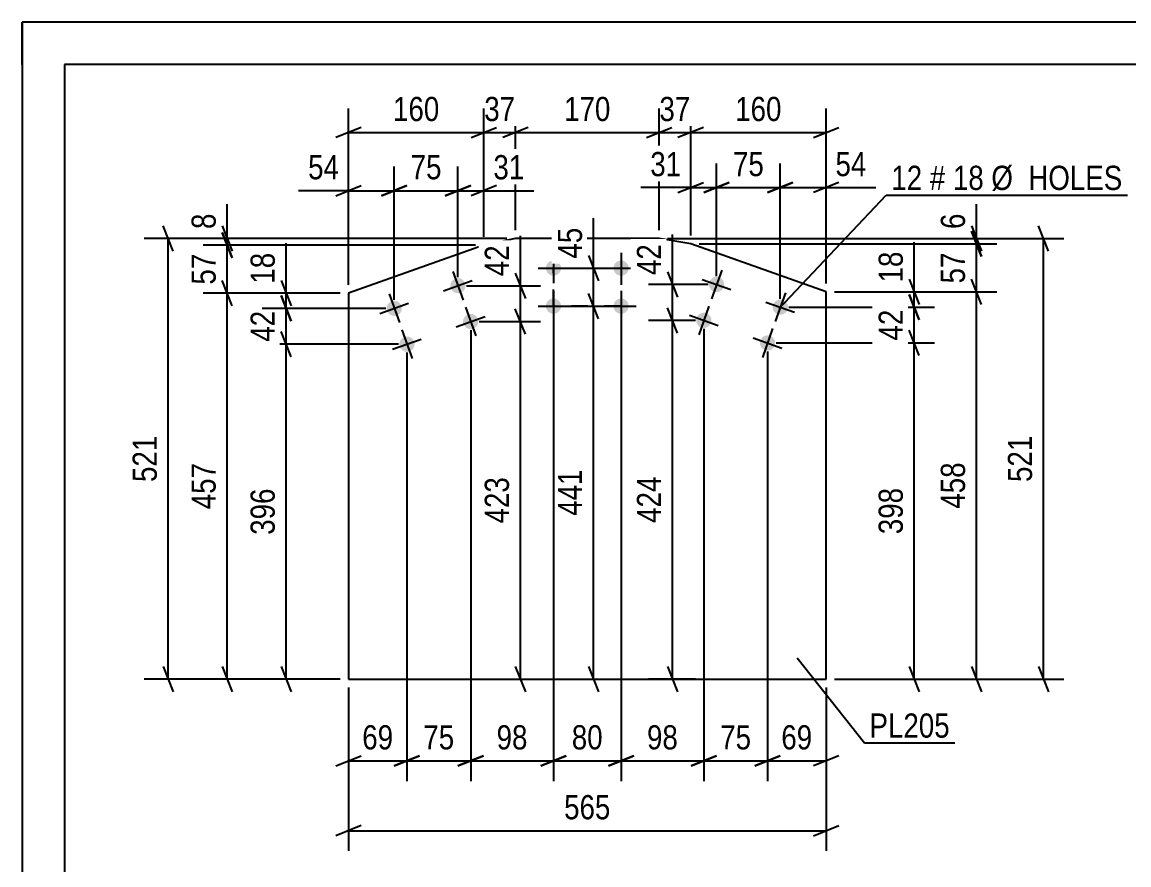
# Model space of a CAD drawing. Header units: millimetres. Extents: x 0 to 420, y 0 to 297.
# Drawn here: x 0 to 131, y 197.3 to 297 of the extents above; entities that cross this region are included whole.
import ezdxf

# ---------------------------------------------------------------- set-up
doc = ezdxf.new("R2010")
doc.units = ezdxf.units.MM
doc.linetypes.add('DXK_LINE_DOT2', pattern=[3.9198, 1.9599, -1.9599])
doc.styles.add('Arial Narrow', font='ARIALN.TTF', dxfattribs={"height": 0.2})

# ---------------------------------------------------------------- blocks, each defined once
blk = doc.blocks.new('Unknown-317913767-1115')
at = {"color": 5, "linetype": 'Continuous'}
for p, q in [((420, 297), (0, 297)), ((0, 297), (0, 0)), ((0, 292), (0, 297)), ((415, 292), (5, 292)), ((5, 292), (5, 5))]:
    blk.add_line(p, q, dxfattribs=at)
blk = doc.blocks.new('Bolt-317913767-2755 - 2744')
at = {"linetype": 'Continuous'}
for points in [[(63.79, 267.89, -1), (61.99, 267.89, -1)], [(71.79, 267.89, -1), (69.99, 267.89, -1)], [(63.79, 263.39, -1), (61.99, 263.39, -1)], [(71.79, 263.39, -1), (69.99, 263.39, -1)]]:
    blk.add_hatch(color=1, dxfattribs=at).paths.add_polyline_path(points)
at = {"color": 1, "linetype": 'Continuous'}
for p, q in [((62.89, 269.69), (62.89, 266.09)), ((70.89, 269.69), (70.89, 266.09)), ((61.09, 267.89), (64.69, 267.89)), ((69.09, 267.89), (72.69, 267.89)), ((62.89, 265.19), (62.89, 261.59)), ((70.89, 265.19), (70.89, 261.59)), ((61.09, 263.39), (64.69, 263.39)), ((69.09, 263.39), (72.69, 263.39))]:
    blk.add_line(p, q, dxfattribs=at)
blk = doc.blocks.new('Bolt-317913767-2750 - 2744')
at = {"linetype": 'Continuous'}
for points in [[(52.43, 266.11, -1), (50.74, 265.51, -1)], [(44.89, 263.43, -1), (43.2, 262.83, -1)], [(53.94, 261.87, -1), (52.24, 261.26, -1)], [(46.4, 259.19, -1), (44.7, 258.59, -1)]]:
    blk.add_hatch(color=1, dxfattribs=at).paths.add_polyline_path(points)
at = {"color": 1, "linetype": 'Continuous'}
for p, q in [((50.98, 267.5), (52.19, 264.11)), ((49.89, 265.2), (53.28, 266.41)), ((43.44, 264.83), (44.65, 261.44)), ((42.35, 262.53), (45.74, 263.73)), ((51.39, 260.96), (54.79, 262.17)), ((52.49, 263.26), (53.69, 259.87)), ((43.85, 258.29), (47.25, 259.49)), ((44.95, 260.59), (46.15, 257.19))]:
    blk.add_line(p, q, dxfattribs=at)
blk = doc.blocks.new('Bolt-317913767-2760 - 2744')
at = {"linetype": 'Continuous'}
for points in [[(83.05, 265.65, -1), (81.35, 266.25, -1)], [(90.59, 262.97, -1), (88.89, 263.57, -1)], [(81.54, 261.4, -1), (79.84, 262.01, -1)], [(89.08, 258.73, -1), (87.38, 259.33, -1)]]:
    blk.add_hatch(color=1, dxfattribs=at).paths.add_polyline_path(points)
at = {"color": 1, "linetype": 'Continuous'}
for p, q in [((82.8, 267.64), (81.6, 264.25)), ((80.5, 266.55), (83.89, 265.34)), ((90.34, 264.97), (89.14, 261.57)), ((81.29, 263.4), (80.09, 260.01)), ((88.04, 263.87), (91.43, 262.67)), ((79, 262.31), (82.39, 261.1)), ((88.83, 260.73), (87.63, 257.33)), ((86.54, 259.63), (89.93, 258.43))]:
    blk.add_line(p, q, dxfattribs=at)
blk = doc.blocks.new('Part-317913767-2775 - 2744')
at = {"color": 2, "linetype": 'Continuous'}
for p, q in [((58.39, 271.39), (54.66, 270.61)), ((75.39, 271.39), (58.39, 271.39)), ((79.13, 270.75), (75.39, 271.39)), ((54.66, 270.61), (38.63, 264.93)), ((95.15, 265.07), (79.13, 270.75)), ((38.63, 264.93), (38.63, 219.26)), ((95.15, 219.26), (95.15, 265.07)), ((38.63, 219.26), (95.15, 219.26))]:
    blk.add_line(p, q, dxfattribs=at)
blk = doc.blocks.new('Rectangle-317913767-3129 - 2744')
at = {"color": 1, "linetype": 'DXK_LINE_DOT2'}
blk.add_lwpolyline([(62.89, 267.89), (70.89, 267.89), (70.89, 263.39), (62.89, 263.39), (62.89, 267.89)], close=True, dxfattribs=at)
blk = doc.blocks.new('StraightDimension-317913767-2967 - 2744')
at = {"color": 7, "linetype": 'Continuous'}
for p, q in [((68.22, 261.89), (67.02, 264.89)), ((63.89, 263.39), (70.02, 263.39)), ((67.62, 219.26), (67.62, 263.39)), ((67.02, 220.76), (68.22, 217.76)), ((63.89, 219.26), (70.02, 219.26))]:
    blk.add_line(p, q, dxfattribs=at)
at = {"color": 0}
blk.add_wipeout([(66.87, 244.67), (62.67, 244.67), (62.67, 237.98), (66.87, 237.98)], dxfattribs=at)
at = {"color": 3, "style": 'Arial Narrow'}
blk.add_text('441', height=2.863, rotation=90.0002, dxfattribs=at).set_placement((66.27, 238.58))
blk = doc.blocks.new('StraightDimension-317913767-2824 - 2744')
at = {"color": 7, "linetype": 'Continuous'}
for p, q in [((105.59, 265.07), (105.59, 270.97)), ((105.59, 265.07), (105.59, 270.97)), ((104.99, 266.57), (106.19, 263.57)), ((96.15, 265.07), (107.99, 265.07)), ((106.19, 261.77), (104.99, 264.77)), ((105.59, 263.27), (105.59, 265.07)), ((90.74, 263.27), (107.99, 263.27))]:
    blk.add_line(p, q, dxfattribs=at)
at = {"color": 0}
blk.add_wipeout([(104.84, 270.45), (100.64, 270.45), (100.64, 265.59), (104.84, 265.59)], dxfattribs=at)
at = {"color": 3, "style": 'Arial Narrow'}
blk.add_text('18', height=2.863, rotation=90.0002, dxfattribs=at).set_placement((104.24, 266.19))
blk = doc.blocks.new('StraightDimension-317913767-2870 - 2744')
at = {"color": 7, "linetype": 'Continuous'}
for p, q in [((23.66, 272.11), (24.86, 269.11)), ((53.66, 270.61), (21.41, 270.61)), ((24.26, 264.93), (24.26, 270.61)), ((24.86, 263.43), (23.66, 266.43)), ((37.63, 264.93), (21.41, 264.93))]:
    blk.add_line(p, q, dxfattribs=at)
at = {"color": 0}
blk.add_wipeout([(23.51, 270.2), (19.31, 270.2), (19.31, 265.34), (23.51, 265.34)], dxfattribs=at)
at = {"color": 3, "style": 'Arial Narrow'}
blk.add_text('57', height=2.863, rotation=90.0002, dxfattribs=at).set_placement((22.91, 265.94))
blk = doc.blocks.new('StraightDimension-317913767-2777 - 2744')
at = {"color": 7, "linetype": 'Continuous'}
for p, q in [((121.49, 269.89), (120.29, 272.89)), ((76.39, 271.39), (123.29, 271.39)), ((120.89, 219.26), (120.89, 271.39)), ((120.29, 220.76), (121.49, 217.76)), ((96.15, 219.26), (123.29, 219.26))]:
    blk.add_line(p, q, dxfattribs=at)
at = {"color": 0}
blk.add_wipeout([(120.14, 248.67), (115.94, 248.67), (115.94, 241.98), (120.14, 241.98)], dxfattribs=at)
at = {"color": 3, "style": 'Arial Narrow'}
blk.add_text('521', height=2.863, rotation=90.0002, dxfattribs=at).set_placement((119.54, 242.58))
blk = doc.blocks.new('StraightDimension-317913767-2786 - 2744')
at = {"color": 7, "linetype": 'Continuous'}
for p, q in [((31.85, 257.39), (30.65, 260.39)), ((44.55, 258.89), (28.4, 258.89)), ((31.25, 219.26), (31.25, 258.89)), ((30.65, 220.76), (31.85, 217.76)), ((37.63, 219.26), (28.4, 219.26))]:
    blk.add_line(p, q, dxfattribs=at)
at = {"color": 0}
blk.add_wipeout([(30.5, 242.42), (26.3, 242.42), (26.3, 235.73), (30.5, 235.73)], dxfattribs=at)
at = {"color": 3, "style": 'Arial Narrow'}
blk.add_text('396', height=2.863, rotation=90.0002, dxfattribs=at).set_placement((29.9, 236.33))
blk = doc.blocks.new('StraightDimension-317913767-2792 - 2744')
at = {"color": 7, "linetype": 'Continuous'}
for p, q in [((30.65, 264.63), (31.85, 261.63)), ((43.05, 263.13), (28.4, 263.13)), ((31.25, 258.89), (31.25, 263.13)), ((31.85, 257.39), (30.65, 260.39)), ((44.55, 258.89), (28.4, 258.89))]:
    blk.add_line(p, q, dxfattribs=at)
at = {"color": 0}
blk.add_wipeout([(30.5, 263.44), (26.3, 263.44), (26.3, 258.58), (30.5, 258.58)], dxfattribs=at)
at = {"color": 3, "style": 'Arial Narrow'}
blk.add_text('42', height=2.863, rotation=90.0002, dxfattribs=at).set_placement((29.9, 259.18))
blk = doc.blocks.new('StraightDimension-317913767-2943 - 2744')
at = {"color": 7, "linetype": 'Continuous'}
for p, q in [((77.58, 260.2), (76.38, 263.2)), ((79.69, 261.7), (74.13, 261.7)), ((76.98, 219.26), (76.98, 261.7)), ((76.38, 220.76), (77.58, 217.76)), ((79.69, 219.26), (74.13, 219.26))]:
    blk.add_line(p, q, dxfattribs=at)
at = {"color": 0}
blk.add_wipeout([(76.23, 243.83), (72.03, 243.83), (72.03, 237.14), (76.23, 237.14)], dxfattribs=at)
at = {"color": 3, "style": 'Arial Narrow'}
blk.add_text('424', height=2.863, rotation=90.0002, dxfattribs=at).set_placement((75.63, 237.74))
blk = doc.blocks.new('StraightDimension-317913767-2800 - 2744')
at = {"color": 7, "linetype": 'Continuous'}
for p, q in [((31.25, 264.93), (31.25, 270.83)), ((31.25, 264.93), (31.25, 270.83)), ((30.65, 266.43), (31.85, 263.43)), ((37.63, 264.93), (28.4, 264.93)), ((31.85, 261.63), (30.65, 264.63)), ((31.25, 263.13), (31.25, 264.93)), ((43.05, 263.13), (28.4, 263.13))]:
    blk.add_line(p, q, dxfattribs=at)
at = {"color": 0}
blk.add_wipeout([(30.5, 270.31), (26.3, 270.31), (26.3, 265.45), (30.5, 265.45)], dxfattribs=at)
at = {"color": 3, "style": 'Arial Narrow'}
blk.add_text('18', height=2.863, rotation=90.0002, dxfattribs=at).set_placement((29.9, 266.05))
blk = doc.blocks.new('StraightDimension-317913767-2810 - 2744')
at = {"color": 7, "linetype": 'Continuous'}
for p, q in [((106.19, 257.53), (104.99, 260.53)), ((89.23, 259.03), (107.99, 259.03)), ((105.59, 219.26), (105.59, 259.03)), ((104.99, 220.76), (106.19, 217.76)), ((96.15, 219.26), (107.99, 219.26))]:
    blk.add_line(p, q, dxfattribs=at)
at = {"color": 0}
blk.add_wipeout([(104.84, 242.49), (100.64, 242.49), (100.64, 235.8), (104.84, 235.8)], dxfattribs=at)
at = {"color": 3, "style": 'Arial Narrow'}
blk.add_text('398', height=2.863, rotation=90.0002, dxfattribs=at).set_placement((104.24, 236.4))
blk = doc.blocks.new('StraightDimension-317913767-2816 - 2744')
at = {"color": 7, "linetype": 'Continuous'}
for p, q in [((104.99, 264.77), (106.19, 261.77)), ((90.74, 263.27), (107.99, 263.27)), ((105.59, 259.03), (105.59, 263.27)), ((106.19, 257.53), (104.99, 260.53)), ((89.23, 259.03), (107.99, 259.03))]:
    blk.add_line(p, q, dxfattribs=at)
at = {"color": 0}
blk.add_wipeout([(104.84, 263.58), (100.64, 263.58), (100.64, 258.72), (104.84, 258.72)], dxfattribs=at)
at = {"color": 3, "style": 'Arial Narrow'}
blk.add_text('42', height=2.863, rotation=90.0002, dxfattribs=at).set_placement((104.24, 259.32))
blk = doc.blocks.new('StraightDimension-317913767-2833 - 2744')
at = {"color": 7, "linetype": 'Continuous'}
for p, q in [((17.89, 269.89), (16.69, 272.89)), ((57.39, 271.39), (14.44, 271.39)), ((17.29, 219.26), (17.29, 271.39)), ((16.69, 220.76), (17.89, 217.76)), ((37.63, 219.26), (14.44, 219.26))]:
    blk.add_line(p, q, dxfattribs=at)
at = {"color": 0}
blk.add_wipeout([(16.54, 248.67), (12.34, 248.67), (12.34, 241.98), (16.54, 241.98)], dxfattribs=at)
at = {"color": 3, "style": 'Arial Narrow'}
blk.add_text('521', height=2.863, rotation=90.0002, dxfattribs=at).set_placement((15.94, 242.58))
blk = doc.blocks.new('StraightDimension-317913767-2841 - 2744')
at = {"color": 7, "linetype": 'Continuous'}
for p, q in [((113.55, 263.57), (112.35, 266.57)), ((96.15, 265.07), (115.35, 265.07)), ((112.95, 219.26), (112.95, 265.07)), ((112.35, 220.76), (113.55, 217.76)), ((96.15, 219.26), (115.35, 219.26))]:
    blk.add_line(p, q, dxfattribs=at)
at = {"color": 0}
blk.add_wipeout([(112.2, 245.51), (108, 245.51), (108, 238.82), (112.2, 238.82)], dxfattribs=at)
at = {"color": 3, "style": 'Arial Narrow'}
blk.add_text('458', height=2.863, rotation=90.0002, dxfattribs=at).set_placement((111.6, 239.42))
blk = doc.blocks.new('StraightDimension-317913767-2847 - 2744')
at = {"color": 7, "linetype": 'Continuous'}
for p, q in [((112.35, 272.25), (113.55, 269.25)), ((80.13, 270.75), (115.35, 270.75)), ((112.95, 265.07), (112.95, 270.75)), ((113.55, 263.57), (112.35, 266.57)), ((96.15, 265.07), (115.35, 265.07))]:
    blk.add_line(p, q, dxfattribs=at)
at = {"color": 0}
blk.add_wipeout([(112.2, 270.34), (108, 270.34), (108, 265.48), (112.2, 265.48)], dxfattribs=at)
at = {"color": 3, "style": 'Arial Narrow'}
blk.add_text('57', height=2.863, rotation=90.0002, dxfattribs=at).set_placement((111.6, 266.08))
blk = doc.blocks.new('StraightDimension-317913767-2855 - 2744')
at = {"color": 7, "linetype": 'Continuous'}
for p, q in [((112.95, 271.39), (112.95, 275.47)), ((112.95, 271.39), (112.95, 275.47)), ((112.35, 272.89), (113.55, 269.89)), ((76.39, 271.39), (115.35, 271.39)), ((113.55, 269.25), (112.35, 272.25)), ((112.95, 270.75), (112.95, 271.39)), ((80.13, 270.75), (115.35, 270.75))]:
    blk.add_line(p, q, dxfattribs=at)
at = {"color": 0}
blk.add_wipeout([(112.2, 274.94), (108, 274.94), (108, 271.92), (112.2, 271.92)], dxfattribs=at)
at = {"color": 3, "style": 'Arial Narrow'}
blk.add_text('6', height=2.86, rotation=90.0002, dxfattribs=at).set_placement((111.6, 272.52))
blk = doc.blocks.new('StraightDimension-317913767-2864 - 2744')
at = {"color": 7, "linetype": 'Continuous'}
for p, q in [((24.86, 263.43), (23.66, 266.43)), ((37.63, 264.93), (21.41, 264.93)), ((24.26, 219.26), (24.26, 264.93)), ((23.66, 220.76), (24.86, 217.76)), ((37.63, 219.26), (21.41, 219.26))]:
    blk.add_line(p, q, dxfattribs=at)
at = {"color": 0}
blk.add_wipeout([(23.51, 245.44), (19.31, 245.44), (19.31, 238.75), (23.51, 238.75)], dxfattribs=at)
at = {"color": 3, "style": 'Arial Narrow'}
blk.add_text('457', height=2.863, rotation=90.0002, dxfattribs=at).set_placement((22.91, 239.35))
blk = doc.blocks.new('StraightDimension-317913767-2878 - 2744')
at = {"color": 7, "linetype": 'Continuous'}
for p, q in [((24.26, 271.39), (24.26, 275.47)), ((24.26, 271.39), (24.26, 275.47)), ((23.66, 272.89), (24.86, 269.89)), ((57.39, 271.39), (21.41, 271.39)), ((24.86, 269.11), (23.66, 272.11)), ((24.26, 270.61), (24.26, 271.39)), ((53.66, 270.61), (21.41, 270.61))]:
    blk.add_line(p, q, dxfattribs=at)
at = {"color": 0}
blk.add_wipeout([(23.51, 274.94), (19.31, 274.94), (19.31, 271.92), (23.51, 271.92)], dxfattribs=at)
at = {"color": 3, "style": 'Arial Narrow'}
blk.add_text('8', height=2.86, rotation=90.0002, dxfattribs=at).set_placement((22.91, 272.52))
blk = doc.blocks.new('StraightDimension-317913767-3015 - 2744')
at = {"color": 7, "linetype": 'Continuous'}
for p, q in [((45.55, 257.89), (45.55, 207.18)), ((38.63, 218.26), (38.63, 207.18)), ((37.13, 208.98), (40.13, 210.18)), ((47.05, 210.18), (44.05, 208.98)), ((38.63, 209.58), (45.55, 209.58))]:
    blk.add_line(p, q, dxfattribs=at)
at = {"color": 0}
blk.add_wipeout([(44.52, 210.33), (44.52, 214.53), (39.66, 214.53), (39.66, 210.33)], dxfattribs=at)
at = {"color": 3, "style": 'Arial Narrow'}
blk.add_text('69', height=2.863, dxfattribs=at).set_placement((40.26, 210.93))
blk = doc.blocks.new('StraightDimension-317913767-2887 - 2744')
at = {"color": 7, "linetype": 'Continuous'}
for p, q in [((38.63, 218.26), (38.63, 198.91)), ((95.15, 218.26), (95.15, 198.91)), ((40.13, 201.91), (37.13, 200.71)), ((93.65, 200.71), (96.65, 201.91)), ((38.63, 201.31), (95.15, 201.31))]:
    blk.add_line(p, q, dxfattribs=at)
at = {"color": 0}
blk.add_wipeout([(70.23, 202.06), (70.23, 206.26), (63.55, 206.26), (63.55, 202.06)], dxfattribs=at)
at = {"color": 3, "style": 'Arial Narrow'}
blk.add_text('565', height=2.863, dxfattribs=at).set_placement((64.15, 202.66))
blk = doc.blocks.new('StraightDimension-317913767-2956 - 2744')
at = {"color": 7, "linetype": 'Continuous'}
for p, q in [((76.98, 265.95), (76.98, 271.85)), ((76.98, 265.95), (76.98, 271.85)), ((76.38, 267.45), (77.58, 264.45)), ((81.2, 265.95), (74.13, 265.95)), ((76.98, 261.7), (76.98, 265.95)), ((77.58, 260.2), (76.38, 263.2)), ((79.69, 261.7), (74.13, 261.7))]:
    blk.add_line(p, q, dxfattribs=at)
at = {"color": 0}
blk.add_wipeout([(76.23, 271.33), (72.03, 271.33), (72.03, 266.47), (76.23, 266.47)], dxfattribs=at)
at = {"color": 3, "style": 'Arial Narrow'}
blk.add_text('42', height=2.863, rotation=90.0002, dxfattribs=at).set_placement((75.63, 267.07))
blk = doc.blocks.new('StraightDimension-317913767-2892 - 2744')
at = {"color": 7, "linetype": 'Continuous'}
for p, q in [((79.13, 271.75), (79.13, 286.79)), ((95.15, 266.07), (95.15, 286.79)), ((80.63, 284.54), (77.63, 283.34)), ((93.65, 283.34), (96.65, 284.54)), ((79.13, 283.94), (95.15, 283.94))]:
    blk.add_line(p, q, dxfattribs=at)
at = {"color": 0}
blk.add_wipeout([(90.48, 284.69), (90.48, 288.89), (83.8, 288.89), (83.8, 284.69)], dxfattribs=at)
at = {"color": 3, "style": 'Arial Narrow'}
blk.add_text('160', height=2.863, dxfattribs=at).set_placement((84.4, 285.29))
blk = doc.blocks.new('StraightDimension-317913767-2902 - 2744')
at = {"color": 7, "linetype": 'Continuous'}
for p, q in [((75.39, 272.39), (75.39, 286.79)), ((79.13, 271.75), (79.13, 286.79)), ((73.89, 283.34), (76.89, 284.54)), ((80.63, 284.54), (77.63, 283.34)), ((75.39, 283.94), (79.13, 283.94))]:
    blk.add_line(p, q, dxfattribs=at)
at = {"color": 0}
blk.add_wipeout([(79.69, 284.69), (79.69, 288.89), (74.83, 288.89), (74.83, 284.69)], dxfattribs=at)
at = {"color": 3, "style": 'Arial Narrow'}
blk.add_text('37', height=2.863, dxfattribs=at).set_placement((75.43, 285.29))
blk = doc.blocks.new('StraightDimension-317913767-2912 - 2744')
at = {"color": 7, "linetype": 'Continuous'}
for p, q in [((58.39, 272.39), (58.39, 286.79)), ((75.39, 272.39), (75.39, 286.79)), ((59.89, 284.54), (56.89, 283.34)), ((73.89, 283.34), (76.89, 284.54)), ((58.39, 283.94), (75.39, 283.94))]:
    blk.add_line(p, q, dxfattribs=at)
at = {"color": 0}
blk.add_wipeout([(70.23, 284.69), (70.23, 288.89), (63.55, 288.89), (63.55, 284.69)], dxfattribs=at)
at = {"color": 3, "style": 'Arial Narrow'}
blk.add_text('170', height=2.863, dxfattribs=at).set_placement((64.15, 285.29))
blk = doc.blocks.new('StraightDimension-317913767-2922 - 2744')
at = {"color": 7, "linetype": 'Continuous'}
for p, q in [((54.66, 271.61), (54.66, 286.79)), ((58.39, 272.39), (58.39, 286.79)), ((53.16, 283.34), (56.16, 284.54)), ((59.89, 284.54), (56.89, 283.34)), ((54.66, 283.94), (58.39, 283.94))]:
    blk.add_line(p, q, dxfattribs=at)
at = {"color": 0}
blk.add_wipeout([(58.95, 284.69), (58.95, 288.89), (54.1, 288.89), (54.1, 284.69)], dxfattribs=at)
at = {"color": 3, "style": 'Arial Narrow'}
blk.add_text('37', height=2.863, dxfattribs=at).set_placement((54.7, 285.29))
blk = doc.blocks.new('StraightDimension-317913767-2932 - 2744')
at = {"color": 7, "linetype": 'Continuous'}
for p, q in [((38.63, 265.93), (38.63, 286.79)), ((54.66, 271.61), (54.66, 286.79)), ((40.13, 284.54), (37.13, 283.34)), ((53.16, 283.34), (56.16, 284.54)), ((38.63, 283.94), (54.66, 283.94))]:
    blk.add_line(p, q, dxfattribs=at)
at = {"color": 0}
blk.add_wipeout([(49.99, 284.69), (49.99, 288.89), (43.3, 288.89), (43.3, 284.69)], dxfattribs=at)
at = {"color": 3, "style": 'Arial Narrow'}
blk.add_text('160', height=2.863, dxfattribs=at).set_placement((43.9, 285.29))
blk = doc.blocks.new('StraightDimension-317913767-2980 - 2744')
at = {"color": 7, "linetype": 'Continuous'}
for p, q in [((67.62, 267.89), (67.62, 273.8)), ((67.62, 267.89), (67.62, 273.8)), ((67.02, 269.39), (68.22, 266.39)), ((63.89, 267.89), (70.02, 267.89)), ((67.62, 263.39), (67.62, 267.89)), ((68.22, 261.89), (67.02, 264.89)), ((63.89, 263.39), (70.02, 263.39))]:
    blk.add_line(p, q, dxfattribs=at)
at = {"color": 0}
blk.add_wipeout([(66.87, 273.27), (62.67, 273.27), (62.67, 268.42), (66.87, 268.42)], dxfattribs=at)
at = {"color": 3, "style": 'Arial Narrow'}
blk.add_text('45', height=2.863, rotation=90.0002, dxfattribs=at).set_placement((66.27, 269.02))
blk = doc.blocks.new('StraightDimension-317913767-3078 - 2744')
at = {"color": 7, "linetype": 'Continuous'}
for p, q in [((89.74, 264.27), (89.74, 280.27)), ((95.15, 266.07), (95.15, 280.27)), ((88.24, 276.82), (91.24, 278.02)), ((96.65, 278.02), (93.65, 276.82)), ((89.74, 277.42), (95.15, 277.42)), ((95.15, 277.42), (101.05, 277.42)), ((95.15, 277.42), (101.05, 277.42))]:
    blk.add_line(p, q, dxfattribs=at)
at = {"color": 0}
blk.add_wipeout([(100.53, 278.17), (100.53, 282.37), (95.67, 282.37), (95.67, 278.17)], dxfattribs=at)
at = {"color": 3, "style": 'Arial Narrow'}
blk.add_text('54', height=2.863, dxfattribs=at).set_placement((96.27, 278.77))
blk = doc.blocks.new('StraightDimension-317913767-2991 - 2744')
at = {"color": 7, "linetype": 'Continuous'}
for p, q in [((58.97, 265.81), (58.97, 271.71)), ((58.97, 265.81), (58.97, 271.71)), ((58.37, 267.31), (59.57, 264.31)), ((52.59, 265.81), (61.37, 265.81)), ((58.97, 261.56), (58.97, 265.81)), ((59.57, 260.06), (58.37, 263.06)), ((54.09, 261.56), (61.37, 261.56))]:
    blk.add_line(p, q, dxfattribs=at)
at = {"color": 0}
blk.add_wipeout([(58.22, 271.19), (54.02, 271.19), (54.02, 266.33), (58.22, 266.33)], dxfattribs=at)
at = {"color": 3, "style": 'Arial Narrow'}
blk.add_text('42', height=2.863, rotation=90.0002, dxfattribs=at).set_placement((57.62, 266.93))
blk = doc.blocks.new('StraightDimension-317913767-3001 - 2744')
at = {"color": 7, "linetype": 'Continuous'}
for p, q in [((59.57, 260.06), (58.37, 263.06)), ((54.09, 261.56), (61.37, 261.56)), ((58.97, 219.26), (58.97, 261.56)), ((58.37, 220.76), (59.57, 217.76)), ((54.09, 219.26), (61.37, 219.26))]:
    blk.add_line(p, q, dxfattribs=at)
at = {"color": 0}
blk.add_wipeout([(58.22, 243.76), (54.02, 243.76), (54.02, 237.07), (58.22, 237.07)], dxfattribs=at)
at = {"color": 3, "style": 'Arial Narrow'}
blk.add_text('423', height=2.863, rotation=90.0002, dxfattribs=at).set_placement((57.62, 237.67))
blk = doc.blocks.new('StraightDimension-317913767-3021 - 2744')
at = {"color": 7, "linetype": 'Continuous'}
for p, q in [((53.09, 260.56), (53.09, 207.18)), ((45.55, 257.89), (45.55, 207.18)), ((44.05, 208.98), (47.05, 210.18)), ((54.59, 210.18), (51.59, 208.98)), ((45.55, 209.58), (53.09, 209.58))]:
    blk.add_line(p, q, dxfattribs=at)
at = {"color": 0}
blk.add_wipeout([(51.75, 210.33), (51.75, 214.53), (46.89, 214.53), (46.89, 210.33)], dxfattribs=at)
at = {"color": 3, "style": 'Arial Narrow'}
blk.add_text('75', height=2.863, dxfattribs=at).set_placement((47.49, 210.93))
blk = doc.blocks.new('StraightDimension-317913767-3029 - 2744')
at = {"color": 7, "linetype": 'Continuous'}
for p, q in [((62.89, 262.39), (62.89, 207.18)), ((53.09, 260.56), (53.09, 207.18)), ((51.59, 208.98), (54.59, 210.18)), ((64.39, 210.18), (61.39, 208.98)), ((53.09, 209.58), (62.89, 209.58))]:
    blk.add_line(p, q, dxfattribs=at)
at = {"color": 0}
blk.add_wipeout([(60.42, 210.33), (60.42, 214.53), (55.56, 214.53), (55.56, 210.33)], dxfattribs=at)
at = {"color": 3, "style": 'Arial Narrow'}
blk.add_text('98', height=2.863, dxfattribs=at).set_placement((56.16, 210.93))
blk = doc.blocks.new('StraightDimension-317913767-3037 - 2744')
at = {"color": 7, "linetype": 'Continuous'}
for p, q in [((62.89, 262.39), (62.89, 207.18)), ((70.89, 262.39), (70.89, 207.18)), ((61.39, 208.98), (64.39, 210.18)), ((72.39, 210.18), (69.39, 208.98)), ((62.89, 209.58), (70.89, 209.58))]:
    blk.add_line(p, q, dxfattribs=at)
at = {"color": 0}
blk.add_wipeout([(69.32, 210.33), (69.32, 214.53), (64.46, 214.53), (64.46, 210.33)], dxfattribs=at)
at = {"color": 3, "style": 'Arial Narrow'}
blk.add_text('80', height=2.863, dxfattribs=at).set_placement((65.06, 210.93))
blk = doc.blocks.new('StraightDimension-317913767-3045 - 2744')
at = {"color": 7, "linetype": 'Continuous'}
for p, q in [((70.89, 262.39), (70.89, 207.18)), ((80.69, 260.7), (80.69, 207.18)), ((69.39, 208.98), (72.39, 210.18)), ((82.19, 210.18), (79.19, 208.98)), ((70.89, 209.58), (80.69, 209.58))]:
    blk.add_line(p, q, dxfattribs=at)
at = {"color": 0}
blk.add_wipeout([(78.22, 210.33), (78.22, 214.53), (73.36, 214.53), (73.36, 210.33)], dxfattribs=at)
at = {"color": 3, "style": 'Arial Narrow'}
blk.add_text('98', height=2.863, dxfattribs=at).set_placement((73.96, 210.93))
blk = doc.blocks.new('StraightDimension-317913767-3053 - 2744')
at = {"color": 7, "linetype": 'Continuous'}
for p, q in [((80.69, 260.7), (80.69, 207.18)), ((88.23, 258.03), (88.23, 207.18)), ((79.19, 208.98), (82.19, 210.18)), ((89.73, 210.18), (86.73, 208.98)), ((80.69, 209.58), (88.23, 209.58))]:
    blk.add_line(p, q, dxfattribs=at)
at = {"color": 0}
blk.add_wipeout([(86.89, 210.33), (86.89, 214.53), (82.03, 214.53), (82.03, 210.33)], dxfattribs=at)
at = {"color": 3, "style": 'Arial Narrow'}
blk.add_text('75', height=2.863, dxfattribs=at).set_placement((82.63, 210.93))
blk = doc.blocks.new('StraightDimension-317913767-3061 - 2744')
at = {"color": 7, "linetype": 'Continuous'}
for p, q in [((88.23, 258.03), (88.23, 207.18)), ((95.15, 218.26), (95.15, 207.18)), ((86.73, 208.98), (89.73, 210.18)), ((96.65, 210.18), (93.65, 208.98)), ((88.23, 209.58), (95.15, 209.58))]:
    blk.add_line(p, q, dxfattribs=at)
at = {"color": 0}
blk.add_wipeout([(94.12, 210.33), (94.12, 214.53), (89.26, 214.53), (89.26, 210.33)], dxfattribs=at)
at = {"color": 3, "style": 'Arial Narrow'}
blk.add_text('69', height=2.863, dxfattribs=at).set_placement((89.86, 210.93))
blk = doc.blocks.new('StraightDimension-317913767-3068 - 2744')
at = {"color": 7, "linetype": 'Continuous'}
for p, q in [((79.13, 271.75), (79.13, 280.27)), ((82.2, 266.95), (82.2, 280.27)), ((77.63, 276.82), (80.63, 278.02)), ((83.7, 278.02), (80.7, 276.82)), ((79.13, 277.42), (73.22, 277.42)), ((79.13, 277.42), (73.22, 277.42)), ((79.13, 277.42), (82.2, 277.42))]:
    blk.add_line(p, q, dxfattribs=at)
at = {"color": 0}
blk.add_wipeout([(78.6, 278.17), (78.6, 282.37), (73.75, 282.37), (73.75, 278.17)], dxfattribs=at)
at = {"color": 3, "style": 'Arial Narrow'}
blk.add_text('31', height=2.863, dxfattribs=at).set_placement((74.35, 278.77))
blk = doc.blocks.new('StraightDimension-317913767-3088 - 2744')
at = {"color": 7, "linetype": 'Continuous'}
for p, q in [((82.2, 266.95), (82.2, 280.27)), ((89.74, 264.27), (89.74, 280.27)), ((80.7, 276.82), (83.7, 278.02)), ((91.24, 278.02), (88.24, 276.82)), ((82.2, 277.42), (89.74, 277.42))]:
    blk.add_line(p, q, dxfattribs=at)
at = {"color": 0}
blk.add_wipeout([(88.4, 278.17), (88.4, 282.37), (83.54, 282.37), (83.54, 278.17)], dxfattribs=at)
at = {"color": 3, "style": 'Arial Narrow'}
blk.add_text('75', height=2.863, dxfattribs=at).set_placement((84.14, 278.77))
blk = doc.blocks.new('StraightDimension-317913767-3099 - 2744')
at = {"color": 7, "linetype": 'Continuous'}
for p, q in [((51.59, 266.81), (51.59, 279.9)), ((54.66, 271.61), (54.66, 279.9)), ((50.09, 276.45), (53.09, 277.65)), ((51.59, 277.05), (54.66, 277.05)), ((56.16, 277.65), (53.16, 276.45)), ((54.66, 277.05), (60.56, 277.05)), ((54.66, 277.05), (60.56, 277.05))]:
    blk.add_line(p, q, dxfattribs=at)
at = {"color": 0}
blk.add_wipeout([(60.04, 277.8), (60.04, 282), (55.18, 282), (55.18, 277.8)], dxfattribs=at)
at = {"color": 3, "style": 'Arial Narrow'}
blk.add_text('31', height=2.863, dxfattribs=at).set_placement((55.78, 278.4))
blk = doc.blocks.new('StraightDimension-317913767-3109 - 2744')
at = {"color": 7, "linetype": 'Continuous'}
for p, q in [((44.05, 264.13), (44.05, 279.9)), ((51.59, 266.81), (51.59, 279.9)), ((42.55, 276.45), (45.55, 277.65)), ((44.05, 277.05), (51.59, 277.05)), ((53.09, 277.65), (50.09, 276.45))]:
    blk.add_line(p, q, dxfattribs=at)
at = {"color": 0}
blk.add_wipeout([(50.24, 277.8), (50.24, 282), (45.39, 282), (45.39, 277.8)], dxfattribs=at)
at = {"color": 3, "style": 'Arial Narrow'}
blk.add_text('75', height=2.863, dxfattribs=at).set_placement((45.99, 278.4))
blk = doc.blocks.new('StraightDimension-317913767-3119 - 2744')
at = {"color": 7, "linetype": 'Continuous'}
for p, q in [((38.63, 265.93), (38.63, 279.9)), ((44.05, 264.13), (44.05, 279.9)), ((38.63, 277.05), (32.73, 277.05)), ((38.63, 277.05), (32.73, 277.05)), ((37.13, 276.45), (40.13, 277.65)), ((38.63, 277.05), (44.05, 277.05)), ((45.55, 277.65), (42.55, 276.45))]:
    blk.add_line(p, q, dxfattribs=at)
at = {"color": 0}
blk.add_wipeout([(38.11, 277.8), (38.11, 282), (33.25, 282), (33.25, 277.8)], dxfattribs=at)
at = {"color": 3, "style": 'Arial Narrow'}
blk.add_text('54', height=2.863, dxfattribs=at).set_placement((33.85, 278.4))
blk = doc.blocks.new('Mark-317913767-2771 - 2744')
at = {"color": 0}
blk.add_wipeout([(109.8, 212.32), (109.8, 215.32), (100.3, 215.32), (100.3, 212.32)], dxfattribs=at)
blk.add_wipeout([(109.8, 212.32), (109.8, 215.32), (100.3, 215.32), (100.3, 212.32)], dxfattribs=at)
at = {"color": 30, "linetype": 'Continuous'}
for p, q in [((91.75, 221.78), (99.7, 211.72)), ((99.7, 211.72), (110.4, 211.72))]:
    blk.add_line(p, q, dxfattribs=at)
at = {"color": 3, "style": 'Arial Narrow'}
blk.add_text('PL205', height=2.863, dxfattribs=at).set_placement((100.3, 212.32))
blk = doc.blocks.new('MarkSet-317913767-3167 - 2744')
at = {"color": 0}
for points in [[(106.54, 277.14), (106.54, 280.14), (102.88, 280.14), (102.88, 277.14)], [(109.27, 277.14), (109.27, 280.14), (107.44, 280.14), (107.44, 277.14)], [(113.82, 277.14), (113.82, 280.14), (110.17, 280.14), (110.17, 277.14)], [(130.25, 277.14), (130.25, 280.14), (114.72, 280.14), (114.72, 277.14)]]:
    blk.add_wipeout(points, dxfattribs=at)
for points in [[(106.54, 277.14), (106.54, 280.14), (102.88, 280.14), (102.88, 277.14)], [(109.27, 277.14), (109.27, 280.14), (107.44, 280.14), (107.44, 277.14)], [(113.82, 277.14), (113.82, 280.14), (110.17, 280.14), (110.17, 277.14)], [(130.25, 277.14), (130.25, 280.14), (114.72, 280.14), (114.72, 277.14)]]:
    blk.add_wipeout(points, dxfattribs=at)
at = {"color": 7, "linetype": 'Continuous'}
for p, q in [((89.59, 263.13), (102.28, 276.54)), ((102.28, 276.54), (130.85, 276.54))]:
    blk.add_line(p, q, dxfattribs=at)
at = {"color": 3, "style": 'Arial Narrow'}
for s, height, p in [('12', 2.863, (102.88, 277.14)), ('#', 2.86, (107.44, 277.14)), ('18', 2.863, (110.17, 277.14)), ('Ø  HOLES', 2.863, (114.72, 277.14))]:
    blk.add_text(s, height=height, dxfattribs=at).set_placement(p)

msp = doc.modelspace()

# ---------------------------------------------------------------- block references
for name in ['Unknown-317913767-1115', 'Part-317913767-2775 - 2744', 'Bolt-317913767-2755 - 2744', 'Bolt-317913767-2750 - 2744', 'Rectangle-317913767-3129 - 2744', 'Bolt-317913767-2760 - 2744']:
    msp.add_blockref(name, (0, 0))

# ---------------------------------------------------------------- next in the draw order: block references
for name in ['StraightDimension-317913767-2870 - 2744', 'StraightDimension-317913767-2824 - 2744', 'StraightDimension-317913767-2967 - 2744', 'StraightDimension-317913767-2786 - 2744']:
    msp.add_blockref(name, (0, 0))

# ---------------------------------------------------------------- next in the draw order: block references
for name in ['StraightDimension-317913767-2777 - 2744', 'StraightDimension-317913767-2792 - 2744']:
    msp.add_blockref(name, (0, 0))

# ---------------------------------------------------------------- next in the draw order: block references
for name in ['StraightDimension-317913767-2800 - 2744', 'StraightDimension-317913767-2943 - 2744', 'StraightDimension-317913767-2810 - 2744']:
    msp.add_blockref(name, (0, 0))

# ---------------------------------------------------------------- next in the draw order: block references
for name in ['StraightDimension-317913767-2833 - 2744', 'StraightDimension-317913767-2816 - 2744']:
    msp.add_blockref(name, (0, 0))

# ---------------------------------------------------------------- next in the draw order: block references
for name in ['StraightDimension-317913767-2878 - 2744', 'StraightDimension-317913767-2864 - 2744', 'StraightDimension-317913767-2841 - 2744']:
    msp.add_blockref(name, (0, 0))

# ---------------------------------------------------------------- next in the draw order: block references
for name in ['StraightDimension-317913767-2847 - 2744', 'StraightDimension-317913767-3015 - 2744']:
    msp.add_blockref(name, (0, 0))

# ---------------------------------------------------------------- next in the draw order: block references
for name in ['StraightDimension-317913767-2855 - 2744', 'StraightDimension-317913767-2887 - 2744']:
    msp.add_blockref(name, (0, 0))

# ---------------------------------------------------------------- next in the draw order: block references
msp.add_blockref('StraightDimension-317913767-2956 - 2744', (0, 0))

# ---------------------------------------------------------------- next in the draw order: block references
msp.add_blockref('StraightDimension-317913767-2892 - 2744', (0, 0))

# ---------------------------------------------------------------- next in the draw order: block references
for name in ['StraightDimension-317913767-2902 - 2744', 'StraightDimension-317913767-3078 - 2744']:
    msp.add_blockref(name, (0, 0))

# ---------------------------------------------------------------- next in the draw order: block references
msp.add_blockref('StraightDimension-317913767-2912 - 2744', (0, 0))

# ---------------------------------------------------------------- next in the draw order: block references
for name in ['StraightDimension-317913767-2922 - 2744', 'StraightDimension-317913767-3068 - 2744', 'StraightDimension-317913767-2980 - 2744']:
    msp.add_blockref(name, (0, 0))

# ---------------------------------------------------------------- next in the draw order: block references
for name in ['StraightDimension-317913767-2932 - 2744', 'StraightDimension-317913767-3088 - 2744']:
    msp.add_blockref(name, (0, 0))

# ---------------------------------------------------------------- next in the draw order: block references
for name in ['MarkSet-317913767-3167 - 2744', 'StraightDimension-317913767-2991 - 2744']:
    msp.add_blockref(name, (0, 0))

# ---------------------------------------------------------------- next in the draw order: block references
for name in ['StraightDimension-317913767-3099 - 2744', 'StraightDimension-317913767-3001 - 2744']:
    msp.add_blockref(name, (0, 0))

# ---------------------------------------------------------------- next in the draw order: block references
for name in ['StraightDimension-317913767-3109 - 2744', 'StraightDimension-317913767-3021 - 2744']:
    msp.add_blockref(name, (0, 0))

# ---------------------------------------------------------------- next in the draw order: block references
for name in ['StraightDimension-317913767-3119 - 2744', 'StraightDimension-317913767-3029 - 2744']:
    msp.add_blockref(name, (0, 0))

# ---------------------------------------------------------------- next in the draw order: block references
msp.add_blockref('StraightDimension-317913767-3037 - 2744', (0, 0))

# ---------------------------------------------------------------- next in the draw order: block references
msp.add_blockref('StraightDimension-317913767-3045 - 2744', (0, 0))

# ---------------------------------------------------------------- next in the draw order: block references
msp.add_blockref('StraightDimension-317913767-3053 - 2744', (0, 0))

# ---------------------------------------------------------------- next in the draw order: block references
msp.add_blockref('StraightDimension-317913767-3061 - 2744', (0, 0))

# ---------------------------------------------------------------- next in the draw order: block references
msp.add_blockref('Mark-317913767-2771 - 2744', (0, 0))

doc.saveas('drawing.dxf')
